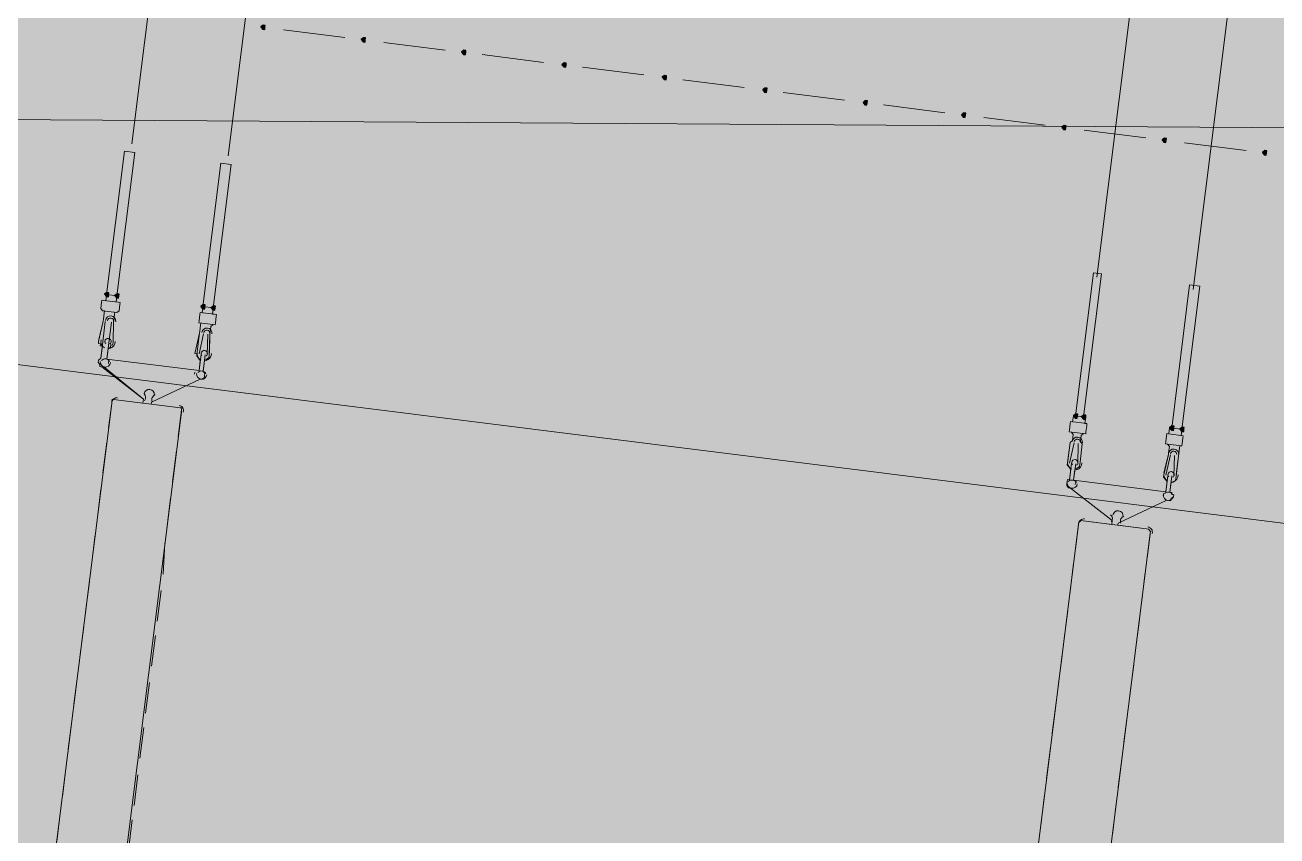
# Model space of a CAD drawing. Header units: metres. Extents: x -4 to 509425, y 7549 to 4732445.
# Drawn here: x 476061.19 to 476066.33, y 4719728.3 to 4719731.63 of the extents above; entities that cross this region are included whole.
import ezdxf

# ---------------------------------------------------------------- set-up
doc = ezdxf.new("R2010")
doc.units = ezdxf.units.M
doc.header["$LTSCALE"] = 0.01
doc.header["$MEASUREMENT"] = 0
doc.layers.get('0').update_dxf_attribs({"lineweight": 0})
doc.layers.add('_SUBESTACIÓN', color=1, linetype='Continuous')
doc.layers.add('SUBESTACION LA VID', color=253, linetype='Continuous')

# ---------------------------------------------------------------- blocks, each defined once
blk = doc.blocks.new('A$Cfff6051d')
at = {"layer": 'SUBESTACION LA VID', "transparency": 33554687}
h = blk.add_hatch(color=256, dxfattribs=at)
h.dxf.hatch_style = 2
h.paths.add_polyline_path([(476062.1765, 4719731.6172), (476062.1776, 4719731.6256), (476062.1692, 4719731.6266), (476062.1597, 4719731.6193), (476062.167, 4719731.6098), (476062.1754, 4719731.6088)])
h = blk.add_hatch(color=256, dxfattribs=at)
h.dxf.hatch_style = 2
h.paths.add_polyline_path([(476062.5881, 4719731.5656), (476062.5892, 4719731.574), (476062.5808, 4719731.575), (476062.5713, 4719731.5677), (476062.5787, 4719731.5582), (476062.5871, 4719731.5572)])
h = blk.add_hatch(color=256, dxfattribs=at)
h.dxf.hatch_style = 2
h.paths.add_polyline_path([(476062.9997, 4719731.514), (476063.0008, 4719731.5224), (476062.9924, 4719731.5234), (476062.9829, 4719731.5161), (476062.9903, 4719731.5066), (476062.9987, 4719731.5056)])
h = blk.add_hatch(color=256, dxfattribs=at)
h.dxf.hatch_style = 2
h.paths.add_polyline_path([(476063.4113, 4719731.4624), (476063.4124, 4719731.4708), (476063.404, 4719731.4718), (476063.3945, 4719731.4645), (476063.4019, 4719731.455), (476063.4103, 4719731.454)])
h = blk.add_hatch(color=256, dxfattribs=at)
h.dxf.hatch_style = 2
h.paths.add_polyline_path([(476063.823, 4719731.4108), (476063.824, 4719731.4192), (476063.8156, 4719731.4202), (476063.8062, 4719731.4129), (476063.8135, 4719731.4034), (476063.8219, 4719731.4024)])
h = blk.add_hatch(color=256, dxfattribs=at)
h.dxf.hatch_style = 2
h.paths.add_polyline_path([(476064.2346, 4719731.3592), (476064.2356, 4719731.3676), (476064.2272, 4719731.3686), (476064.2178, 4719731.3613), (476064.2251, 4719731.3518), (476064.2335, 4719731.3508)])
h = blk.add_hatch(color=256, dxfattribs=at)
h.dxf.hatch_style = 2
h.paths.add_polyline_path([(476064.6462, 4719731.3076), (476064.6472, 4719731.316), (476064.6388, 4719731.317), (476064.6294, 4719731.3097), (476064.6367, 4719731.3002), (476064.6451, 4719731.2992)])
h = blk.add_hatch(color=256, dxfattribs=at)
h.dxf.hatch_style = 2
h.paths.add_polyline_path([(476065.0494, 4719731.257), (476065.0505, 4719731.2654), (476065.0421, 4719731.2665), (476065.0326, 4719731.2591), (476065.04, 4719731.2497), (476065.0484, 4719731.2486)])
h = blk.add_hatch(color=256, dxfattribs=at)
h.dxf.hatch_style = 2
h.paths.add_polyline_path([(476065.461, 4719731.2054), (476065.4621, 4719731.2138), (476065.4537, 4719731.2149), (476065.4442, 4719731.2075), (476065.4516, 4719731.1981), (476065.46, 4719731.197)])
h = blk.add_hatch(color=256, dxfattribs=at)
h.dxf.hatch_style = 2
h.paths.add_polyline_path([(476065.8726, 4719731.1538), (476065.8737, 4719731.1622), (476065.8653, 4719731.1633), (476065.8558, 4719731.1559), (476065.8632, 4719731.1465), (476065.8716, 4719731.1454)])
h = blk.add_hatch(color=256, dxfattribs=at)
h.dxf.hatch_style = 2
h.paths.add_polyline_path([(476066.2843, 4719731.1022), (476066.2853, 4719731.1106), (476066.2769, 4719731.1117), (476066.2675, 4719731.1043), (476066.2748, 4719731.0949), (476066.2832, 4719731.0938)])
h = blk.add_hatch(color=256, dxfattribs=at)
h.dxf.hatch_style = 2
h.paths.add_polyline_path([(476061.5355, 4719730.5201), (476061.5366, 4719730.5285), (476061.5282, 4719730.5295), (476061.5187, 4719730.5222), (476061.5261, 4719730.5127), (476061.5345, 4719730.5117)])
h = blk.add_hatch(color=256, dxfattribs=at)
h.dxf.hatch_style = 2
h.paths.add_polyline_path([(476061.5775, 4719730.5148), (476061.5786, 4719730.5232), (476061.5702, 4719730.5243), (476061.5607, 4719730.5169), (476061.5681, 4719730.5075), (476061.5765, 4719730.5064)])
h = blk.add_hatch(color=256, dxfattribs=at)
h.dxf.hatch_style = 2
h.paths.add_polyline_path([(476061.9304, 4719730.4706), (476061.9314, 4719730.479), (476061.923, 4719730.48), (476061.9136, 4719730.4727), (476061.9209, 4719730.4632), (476061.9293, 4719730.4622)])
h = blk.add_hatch(color=256, dxfattribs=at)
h.dxf.hatch_style = 2
h.paths.add_polyline_path([(476061.9724, 4719730.4653), (476061.9734, 4719730.4737), (476061.965, 4719730.4748), (476061.9556, 4719730.4674), (476061.9629, 4719730.458), (476061.9713, 4719730.4569)])
h = blk.add_hatch(color=256, dxfattribs=at)
h.dxf.hatch_style = 2
h.paths.add_polyline_path([(476065.5089, 4719730.0219), (476065.51, 4719730.0303), (476065.5016, 4719730.0314), (476065.4921, 4719730.024), (476065.4994, 4719730.0146), (476065.5078, 4719730.0135)])
h = blk.add_hatch(color=256, dxfattribs=at)
h.dxf.hatch_style = 2
h.paths.add_polyline_path([(476065.5425, 4719730.0177), (476065.5436, 4719730.0261), (476065.5352, 4719730.0272), (476065.5257, 4719730.0198), (476065.533, 4719730.0104), (476065.5414, 4719730.0093)])
h = blk.add_hatch(color=256, dxfattribs=at)
h.dxf.hatch_style = 2
h.paths.add_polyline_path([(476065.9037, 4719729.9724), (476065.9048, 4719729.9808), (476065.8964, 4719729.9819), (476065.8869, 4719729.9745), (476065.8943, 4719729.9651), (476065.9027, 4719729.964)])
h = blk.add_hatch(color=256, dxfattribs=at)
h.dxf.hatch_style = 2
h.paths.add_polyline_path([(476065.9457, 4719729.9672), (476065.9468, 4719729.9756), (476065.9384, 4719729.9766), (476065.9289, 4719729.9693), (476065.9363, 4719729.9598), (476065.9447, 4719729.9588)])
at = {"layer": 'SUBESTACION LA VID', "lineweight": 15}
for p, q in [((476071.6253, 4719728.9224), (475974.1478, 4719741.1431)), ((476062.5041, 4719731.5761), (476062.2521, 4719731.6077)), ((476062.9157, 4719731.5245), (476062.6637, 4719731.5561)), ((476063.3189, 4719731.474), (476063.0669, 4719731.5056)), ((476063.7306, 4719731.4224), (476063.4785, 4719731.454)), ((476064.1422, 4719731.3708), (476063.8902, 4719731.4023)), ((476064.5538, 4719731.3191), (476064.3018, 4719731.3507)), ((476064.9654, 4719731.2675), (476064.7134, 4719731.2991)), ((476065.377, 4719731.2159), (476065.125, 4719731.2475)), ((476065.7886, 4719731.1643), (476065.5366, 4719731.1959)), ((476066.2003, 4719731.1127), (476065.9482, 4719731.1443)), ((476061.5691, 4719730.5159), (476061.6429, 4719731.1039)), ((476061.6429, 4719731.1039), (476061.6009, 4719731.1092)), ((476061.922, 4719730.4716), (476061.9957, 4719731.0597)), ((476061.964, 4719730.4664), (476062.0377, 4719731.0544)), ((476061.9957, 4719731.0597), (476062.0377, 4719731.0544)), ((476065.5005, 4719730.023), (476065.5742, 4719730.611)), ((476065.5341, 4719730.0188), (476065.6078, 4719730.6068)), ((476065.6078, 4719730.6068), (476065.5742, 4719730.611)), ((476065.8953, 4719729.9735), (476065.969, 4719730.5615)), ((476065.9373, 4719729.9682), (476066.011, 4719730.5563)), ((476065.969, 4719730.5615), (476066.011, 4719730.5563)), ((476061.503, 4719730.4644), (476061.5061, 4719730.4896)), ((476061.5145, 4719730.4886), (476061.5145, 4719730.4886)), ((476061.5744, 4719730.4896), (476061.5156, 4719730.497)), ((476061.5691, 4719730.5159), (476061.5271, 4719730.5211)), ((476061.566, 4719730.4907), (476061.5691, 4719730.5159)), ((476061.5733, 4719730.4812), (476061.5733, 4719730.4812)), ((476061.5786, 4719730.455), (476061.5817, 4719730.4802)), ((476061.5691, 4719730.4476), (476061.5103, 4719730.455)), ((476061.5114, 4719730.4634), (476061.5114, 4719730.4634)), ((476061.5145, 4719730.4203), (476061.5177, 4719730.4455)), ((476061.5187, 4719730.4539), (476061.5177, 4719730.4455)), ((476061.5565, 4719730.4151), (476061.5597, 4719730.4403)), ((476061.5607, 4719730.4487), (476061.5597, 4719730.4403)), ((476061.5702, 4719730.456), (476061.5702, 4719730.456)), ((476061.9062, 4719730.4139), (476061.9093, 4719730.4391)), ((476061.9093, 4719730.4391), (476061.9093, 4719730.4391)), ((476061.9104, 4719730.4475), (476061.9692, 4719730.4401)), ((476061.9188, 4719730.4464), (476061.922, 4719730.4716)), ((476061.922, 4719730.4716), (476061.964, 4719730.4664)), ((476061.9608, 4719730.4412), (476061.964, 4719730.4664)), ((476061.9681, 4719730.4317), (476061.9681, 4719730.4317)), ((476061.9734, 4719730.4055), (476061.9765, 4719730.4307)), ((476061.4956, 4719730.3374), (476061.5134, 4719730.4119)), ((476061.5113, 4719730.3269), (476061.5218, 4719730.4109)), ((476061.5365, 4719730.3237), (476061.547, 4719730.4077)), ((476061.5544, 4719730.33), (476061.5555, 4719730.4067)), ((476061.9051, 4719730.4055), (476061.9639, 4719730.3981)), ((476061.9062, 4719730.4139), (476061.9062, 4719730.4139)), ((476061.9093, 4719730.3708), (476061.9125, 4719730.396)), ((476061.9135, 4719730.4044), (476061.9125, 4719730.396)), ((476061.9513, 4719730.3656), (476061.9545, 4719730.3908)), ((476061.9639, 4719730.3981), (476061.9545, 4719730.3908)), ((476061.965, 4719730.4065), (476061.965, 4719730.4065)), ((476061.5113, 4719730.3269), (476061.5029, 4719730.2597)), ((476061.5365, 4719730.3237), (476061.5281, 4719730.2565)), ((476061.8988, 4719730.2868), (476061.9083, 4719730.3624)), ((476061.9061, 4719730.2774), (476061.9251, 4719730.3603)), ((476061.9397, 4719730.2732), (476061.9419, 4719730.3582)), ((476061.9492, 4719730.2805), (476061.9503, 4719730.3572)), ((476061.9145, 4719730.2763), (476061.9061, 4719730.2091)), ((476061.9313, 4719730.2742), (476061.9229, 4719730.207)), ((476061.4924, 4719730.2439), (476061.4934, 4719730.2523)), ((476061.5155, 4719730.224), (476061.6782, 4719730.0926)), ((476061.9061, 4719730.2091), (476061.5281, 4719730.2565)), ((476061.5344, 4719730.2387), (476061.5354, 4719730.2471)), ((476061.9103, 4719730.1745), (476061.7107, 4719730.08)), ((476061.8872, 4719730.1944), (476061.8883, 4719730.2028)), ((476061.9292, 4719730.1892), (476061.9303, 4719730.1976)), ((476061.548, 4719730.0748), (476061.5353, 4719729.974)), ((476061.8189, 4719730.0579), (476061.5669, 4719730.0895)), ((476061.821, 4719729.9382), (476061.8346, 4719730.0474)), ((476065.4889, 4719729.9988), (476065.4921, 4719730.024)), ((476065.5341, 4719730.0188), (476065.5005, 4719730.023)), ((476065.5393, 4719729.9925), (476065.5425, 4719730.0177)), ((476065.4763, 4719729.9663), (476065.4795, 4719729.9915)), ((476065.4763, 4719729.9663), (476065.4763, 4719729.9663)), ((476065.4795, 4719729.9915), (476065.4795, 4719729.9915)), ((476065.5477, 4719729.9915), (476065.4805, 4719729.9999)), ((476065.5435, 4719729.9579), (476065.5467, 4719729.9831)), ((476065.5467, 4719729.9831), (476065.5467, 4719729.9831)), ((476065.8838, 4719729.9493), (476065.8869, 4719729.9745)), ((476065.8953, 4719729.9735), (476065.9373, 4719729.9682)), ((476065.9342, 4719729.943), (476065.9373, 4719729.9682)), ((476061.528, 4719729.9152), (476061.5122, 4719729.7892)), ((476065.4689, 4719729.8392), (476065.4784, 4719729.9148)), ((476065.5425, 4719729.9495), (476065.4753, 4719729.9579)), ((476065.4763, 4719729.8298), (476065.4952, 4719729.9127)), ((476065.4837, 4719729.9568), (476065.491, 4719729.9474)), ((476065.4879, 4719729.9222), (476065.491, 4719729.9474)), ((476065.5099, 4719729.8256), (476065.512, 4719729.9106)), ((476065.5215, 4719729.918), (476065.5246, 4719729.9432)), ((476065.5341, 4719729.9505), (476065.5246, 4719729.9432)), ((476065.5435, 4719729.9579), (476065.5435, 4719729.9579)), ((476065.8711, 4719729.9168), (476065.8743, 4719729.942)), ((476065.8795, 4719729.9157), (476065.8795, 4719729.9157)), ((476065.8827, 4719729.9409), (476065.8827, 4719729.9409)), ((476065.8838, 4719729.9493), (476065.9426, 4719729.942)), ((476065.9383, 4719729.9084), (476065.9415, 4719729.9336)), ((476065.9415, 4719729.9336), (476065.9415, 4719729.9336)), ((476061.7978, 4719729.7534), (476061.8136, 4719729.8794)), ((476065.5193, 4719729.8329), (476065.5288, 4719729.9085)), ((476065.8637, 4719729.7897), (476065.8816, 4719729.8643)), ((476065.8711, 4719729.7803), (476065.89, 4719729.8632)), ((476065.8785, 4719729.9073), (476065.9373, 4719729.9)), ((476065.8785, 4719729.9073), (476065.8858, 4719729.8979)), ((476065.8827, 4719729.8727), (476065.8858, 4719729.8979)), ((476065.9047, 4719729.7761), (476065.9068, 4719729.8611)), ((476065.9141, 4719729.7834), (476065.9236, 4719729.859)), ((476065.9247, 4719729.8674), (476065.9278, 4719729.8926)), ((476065.9289, 4719729.901), (476065.9278, 4719729.8926)), ((476065.9383, 4719729.9084), (476065.9383, 4719729.9084)), ((476065.4847, 4719729.8287), (476065.4762, 4719729.7615)), ((476065.5015, 4719729.8266), (476065.493, 4719729.7594)), ((476065.8711, 4719729.712), (476065.493, 4719729.7594)), ((476065.8795, 4719729.7792), (476065.8711, 4719729.712)), ((476065.8963, 4719729.7771), (476065.8879, 4719729.7099)), ((476061.5038, 4719729.722), (476061.488, 4719729.596)), ((476065.4657, 4719729.7458), (476065.4668, 4719729.7542)), ((476065.4804, 4719729.7269), (476065.6516, 4719729.5945)), ((476065.4993, 4719729.7416), (476065.5004, 4719729.75)), ((476065.8606, 4719729.6963), (476065.8616, 4719729.7047)), ((476061.7736, 4719729.5602), (476061.7894, 4719729.6862)), ((476065.8753, 4719729.6774), (476065.6757, 4719729.5829)), ((476065.9026, 4719729.691), (476065.9036, 4719729.6994)), ((476065.5129, 4719729.5777), (476065.5003, 4719729.4769)), ((476065.7923, 4719729.5598), (476065.5318, 4719729.5924)), ((476061.4806, 4719729.5372), (476061.4648, 4719729.4112)), ((476061.7588, 4719729.3743), (476061.7662, 4719729.5014)), ((476065.7943, 4719729.4401), (476065.808, 4719729.5493)), ((476065.4929, 4719729.4181), (476065.4771, 4719729.2921)), ((476065.7711, 4719729.2553), (476065.7869, 4719729.3813)), ((476061.4564, 4719729.344), (476061.4406, 4719729.218)), ((476061.7346, 4719729.1811), (476061.7504, 4719729.3071)), ((476065.4687, 4719729.2249), (476065.4529, 4719729.0989)), ((476061.4332, 4719729.1592), (476061.4174, 4719729.0332)), ((476065.7469, 4719729.0621), (476065.7627, 4719729.1881)), ((476061.7114, 4719728.9963), (476061.7272, 4719729.1223)), ((476065.4455, 4719729.0401), (476065.4297, 4719728.9141)), ((476065.7238, 4719728.8773), (476065.7395, 4719729.0033)), ((476061.409, 4719728.966), (476061.3932, 4719728.84)), ((476061.6872, 4719728.8031), (476061.703, 4719728.9291)), ((476065.4213, 4719728.8469), (476065.4055, 4719728.7209)), ((476061.3858, 4719728.7812), (476061.37, 4719728.6552)), ((476065.6995, 4719728.6841), (476065.7153, 4719728.8101)), ((476061.664, 4719728.6183), (476061.6798, 4719728.7443)), ((476065.3981, 4719728.6621), (476065.3824, 4719728.5361)), ((476061.3616, 4719728.588), (476061.3458, 4719728.462)), ((476065.6764, 4719728.4992), (476065.6922, 4719728.6253)), ((476061.6398, 4719728.4251), (476061.6556, 4719728.5511)), ((476065.3739, 4719728.4689), (476065.3581, 4719728.3429)), ((476065.6521, 4719728.306), (476065.6679, 4719728.432)), ((476061.3384, 4719728.4032), (476061.3226, 4719728.2772)), ((476061.6166, 4719728.2403), (476061.6324, 4719728.3663))]:
    blk.add_line(p, q, dxfattribs=at)
for points in [[(476061.6303, 4719731.1396), (476066.0071, 4719766.0514), (476066.2483, 4719767.9751)], [(476066.6431, 4719767.9256), (476066.402, 4719766.0019), (476062.0251, 4719731.0901)], [(476070.2133, 4719767.478), (476069.9721, 4719765.5543), (476065.5889, 4719730.5921)], [(476065.9837, 4719730.5426), (476070.3669, 4719765.5048), (476070.6081, 4719767.4285)], [(476061.6009, 4719731.1092), (476061.6429, 4719731.1039), (476061.5691, 4719730.5159), (476061.566, 4719730.4907), (476061.5744, 4719730.4896), (476061.5828, 4719730.4886), (476061.5817, 4719730.4802), (476061.5786, 4719730.455), (476061.5691, 4719730.4476), (476061.5607, 4719730.4487), (476061.5597, 4719730.4403), (476061.5565, 4719730.4151), (476061.5555, 4719730.4067), (476061.5544, 4719730.33), (476061.5523, 4719730.3132), (476061.5439, 4719730.3143), (476061.5428, 4719730.3059), (476061.5334, 4719730.2985), (476061.5281, 4719730.2565), (476061.9061, 4719730.2091), (476061.9114, 4719730.2511), (476061.904, 4719730.2606), (476061.8967, 4719730.27), (476061.8977, 4719730.2784), (476061.8893, 4719730.2795), (476061.9083, 4719730.3624), (476061.9093, 4719730.3708), (476061.9125, 4719730.396), (476061.9135, 4719730.4044), (476061.9051, 4719730.4055), (476061.9062, 4719730.4139), (476061.9093, 4719730.4391), (476061.9104, 4719730.4475), (476061.9188, 4719730.4464), (476061.922, 4719730.4716), (476061.9957, 4719731.0597), (476062.0377, 4719731.0544), (476061.964, 4719730.4664), (476061.9608, 4719730.4412), (476061.9692, 4719730.4401), (476061.9776, 4719730.4391), (476061.9765, 4719730.4307), (476061.9734, 4719730.4055), (476061.9723, 4719730.3971), (476061.9639, 4719730.3981), (476061.9545, 4719730.3908), (476061.9513, 4719730.3656), (476061.9503, 4719730.3572), (476061.9481, 4719730.2721), (476061.9471, 4719730.2637), (476061.9376, 4719730.2564), (476061.9282, 4719730.249), (476061.9229, 4719730.207), (476061.9303, 4719730.1976), (476061.9292, 4719730.1892), (476061.9281, 4719730.1808), (476061.9187, 4719730.1734), (476061.9103, 4719730.1745), (476061.7107, 4719730.08), (476061.7097, 4719730.0716), (476061.8189, 4719730.0579), (476061.8273, 4719730.0569), (476061.8357, 4719730.0558), (476061.8346, 4719730.0474), (476061.8336, 4719730.039), (476061.5629, 4719727.8801)], [(476061.2784, 4719727.9243), (476061.548, 4719730.0748), (476061.549, 4719730.0832), (476061.5501, 4719730.0916), (476061.5585, 4719730.0906), (476061.5669, 4719730.0895), (476061.6761, 4719730.0758), (476061.6782, 4719730.0926), (476061.5071, 4719730.225), (476061.4987, 4719730.2261), (476061.4997, 4719730.2345), (476061.4924, 4719730.2439), (476061.4934, 4719730.2523), (476061.5029, 4719730.2597), (476061.5082, 4719730.3017), (476061.5092, 4719730.3101), (476061.5008, 4719730.3111), (476061.5019, 4719730.3195), (476061.4935, 4719730.3206), (476061.4945, 4719730.329), (476061.5134, 4719730.4119), (476061.5145, 4719730.4203), (476061.5177, 4719730.4455), (476061.5187, 4719730.4539), (476061.5103, 4719730.455), (476061.503, 4719730.4644), (476061.5061, 4719730.4896), (476061.5072, 4719730.498), (476061.5156, 4719730.497), (476061.524, 4719730.4959), (476061.5271, 4719730.5211), (476061.6009, 4719731.1092)], [(476061.524, 4719730.4959), (476061.5271, 4719730.5211), (476061.6009, 4719731.1092)], [(476065.5742, 4719730.611), (476065.6078, 4719730.6068), (476065.5341, 4719730.0188), (476065.5425, 4719730.0177), (476065.5393, 4719729.9925), (476065.5477, 4719729.9915), (476065.5467, 4719729.9831), (476065.5435, 4719729.9579), (476065.5425, 4719729.9495), (476065.5341, 4719729.9505), (476065.5246, 4719729.9432), (476065.5215, 4719729.918), (476065.5288, 4719729.9085), (476065.5193, 4719729.8329), (476065.5172, 4719729.8161), (476065.5078, 4719729.8088), (476065.4983, 4719729.8014), (476065.493, 4719729.7594), (476065.8711, 4719729.712), (476065.8763, 4719729.754), (476065.869, 4719729.7635), (476065.8616, 4719729.7729), (476065.8627, 4719729.7813), (476065.8816, 4719729.8643), (476065.8827, 4719729.8727), (476065.8858, 4719729.8979), (476065.8785, 4719729.9073), (476065.8701, 4719729.9084), (476065.8711, 4719729.9168), (476065.8743, 4719729.942), (476065.8754, 4719729.9504), (476065.8838, 4719729.9493), (476065.8869, 4719729.9745), (476065.8953, 4719729.9735), (476065.969, 4719730.5615), (476066.011, 4719730.5563), (476065.9373, 4719729.9682), (476065.9342, 4719729.943), (476065.9426, 4719729.942), (476065.9415, 4719729.9336), (476065.9383, 4719729.9084), (476065.9373, 4719729.9), (476065.9289, 4719729.901), (476065.9278, 4719729.8926), (476065.9247, 4719729.8674), (476065.9236, 4719729.859), (476065.9131, 4719729.775), (476065.912, 4719729.7666), (476065.911, 4719729.7582), (476065.9015, 4719729.7509), (476065.8931, 4719729.7519), (476065.8879, 4719729.7099), (476065.8963, 4719729.7089), (476065.8952, 4719729.7005), (476065.9036, 4719729.6994), (476065.9026, 4719729.691), (476065.8931, 4719729.6837), (476065.8921, 4719729.6753), (476065.8837, 4719729.6763), (476065.8753, 4719729.6774), (476065.6757, 4719729.5829), (476065.6746, 4719729.5745), (476065.7923, 4719729.5598), (476065.8007, 4719729.5587), (476065.808, 4719729.5493), (476065.807, 4719729.5409), (476065.5363, 4719727.382)], [(476065.2433, 4719727.4273), (476065.5129, 4719729.5777), (476065.514, 4719729.5862), (476065.5234, 4719729.5935), (476065.5318, 4719729.5924), (476065.6494, 4719729.5777), (476065.6516, 4719729.5945), (476065.4804, 4719729.7269), (476065.472, 4719729.7279), (476065.4647, 4719729.7374), (476065.4657, 4719729.7458), (476065.4668, 4719729.7542), (476065.4678, 4719729.7626), (476065.4762, 4719729.7615), (476065.4815, 4719729.8035), (476065.4742, 4719729.813), (476065.4668, 4719729.8224), (476065.4679, 4719729.8308), (476065.4784, 4719729.9148), (476065.4879, 4719729.9222), (476065.491, 4719729.9474), (476065.4837, 4719729.9568), (476065.4753, 4719729.9579), (476065.4763, 4719729.9663), (476065.4795, 4719729.9915), (476065.4805, 4719729.9999), (476065.4889, 4719729.9988), (476065.4921, 4719730.024), (476065.5005, 4719730.023), (476065.5742, 4719730.611)]]:
    blk.add_lwpolyline(points, dxfattribs=at)
at = {"layer": 'SUBESTACION LA VID'}
for points in [[(476062.1765, 4719731.6172), (476062.1776, 4719731.6256), (476062.1692, 4719731.6266), (476062.1597, 4719731.6193), (476062.167, 4719731.6098), (476062.1754, 4719731.6088)], [(476062.5881, 4719731.5656), (476062.5892, 4719731.574), (476062.5808, 4719731.575), (476062.5713, 4719731.5677), (476062.5787, 4719731.5582), (476062.5871, 4719731.5572)], [(476062.9997, 4719731.514), (476063.0008, 4719731.5224), (476062.9924, 4719731.5234), (476062.9829, 4719731.5161), (476062.9903, 4719731.5066), (476062.9987, 4719731.5056)], [(476063.4113, 4719731.4624), (476063.4124, 4719731.4708), (476063.404, 4719731.4718), (476063.3945, 4719731.4645), (476063.4019, 4719731.455), (476063.4103, 4719731.454)], [(476063.823, 4719731.4108), (476063.824, 4719731.4192), (476063.8156, 4719731.4202), (476063.8062, 4719731.4129), (476063.8135, 4719731.4034), (476063.8219, 4719731.4024)], [(476064.2346, 4719731.3592), (476064.2356, 4719731.3676), (476064.2272, 4719731.3686), (476064.2178, 4719731.3613), (476064.2251, 4719731.3518), (476064.2335, 4719731.3508)], [(476064.6462, 4719731.3076), (476064.6472, 4719731.316), (476064.6388, 4719731.317), (476064.6294, 4719731.3097), (476064.6367, 4719731.3002), (476064.6451, 4719731.2992)], [(476065.0494, 4719731.257), (476065.0505, 4719731.2654), (476065.0421, 4719731.2665), (476065.0326, 4719731.2591), (476065.04, 4719731.2497), (476065.0484, 4719731.2486)], [(476065.461, 4719731.2054), (476065.4621, 4719731.2138), (476065.4537, 4719731.2149), (476065.4442, 4719731.2075), (476065.4516, 4719731.1981), (476065.46, 4719731.197)], [(476065.8726, 4719731.1538), (476065.8737, 4719731.1622), (476065.8653, 4719731.1633), (476065.8558, 4719731.1559), (476065.8632, 4719731.1465), (476065.8716, 4719731.1454)], [(476066.2843, 4719731.1022), (476066.2853, 4719731.1106), (476066.2769, 4719731.1117), (476066.2675, 4719731.1043), (476066.2748, 4719731.0949), (476066.2832, 4719731.0938)], [(476061.5355, 4719730.5201), (476061.5366, 4719730.5285), (476061.5282, 4719730.5295), (476061.5187, 4719730.5222), (476061.5261, 4719730.5127), (476061.5345, 4719730.5117)], [(476061.5775, 4719730.5148), (476061.5786, 4719730.5232), (476061.5702, 4719730.5243), (476061.5607, 4719730.5169), (476061.5681, 4719730.5075), (476061.5765, 4719730.5064)], [(476061.9304, 4719730.4706), (476061.9314, 4719730.479), (476061.923, 4719730.48), (476061.9136, 4719730.4727), (476061.9209, 4719730.4632), (476061.9293, 4719730.4622)], [(476061.9724, 4719730.4653), (476061.9734, 4719730.4737), (476061.965, 4719730.4748), (476061.9556, 4719730.4674), (476061.9629, 4719730.458), (476061.9713, 4719730.4569)], [(476065.5089, 4719730.0219), (476065.51, 4719730.0303), (476065.5016, 4719730.0314), (476065.4921, 4719730.024), (476065.4994, 4719730.0146), (476065.5078, 4719730.0135)], [(476065.5425, 4719730.0177), (476065.5436, 4719730.0261), (476065.5352, 4719730.0272), (476065.5257, 4719730.0198), (476065.533, 4719730.0104), (476065.5414, 4719730.0093)], [(476065.9037, 4719729.9724), (476065.9048, 4719729.9808), (476065.8964, 4719729.9819), (476065.8869, 4719729.9745), (476065.8943, 4719729.9651), (476065.9027, 4719729.964)], [(476065.9457, 4719729.9672), (476065.9468, 4719729.9756), (476065.9384, 4719729.9766), (476065.9289, 4719729.9693), (476065.9363, 4719729.9598), (476065.9447, 4719729.9588)]]:
    blk.add_lwpolyline(points, close=True, dxfattribs=at)
at = {"layer": 'SUBESTACION LA VID', "lineweight": 0}
for points in [[(476062.1765, 4719731.6172), (476062.1776, 4719731.6256), (476062.1692, 4719731.6266), (476062.1597, 4719731.6193), (476062.167, 4719731.6098), (476062.1754, 4719731.6088)], [(476062.5881, 4719731.5656), (476062.5892, 4719731.574), (476062.5808, 4719731.575), (476062.5713, 4719731.5677), (476062.5787, 4719731.5582), (476062.5871, 4719731.5572)], [(476062.9997, 4719731.514), (476063.0008, 4719731.5224), (476062.9924, 4719731.5234), (476062.9829, 4719731.5161), (476062.9903, 4719731.5066), (476062.9987, 4719731.5056)], [(476063.4113, 4719731.4624), (476063.4124, 4719731.4708), (476063.404, 4719731.4718), (476063.3945, 4719731.4645), (476063.4019, 4719731.455), (476063.4103, 4719731.454)], [(476063.823, 4719731.4108), (476063.824, 4719731.4192), (476063.8156, 4719731.4202), (476063.8062, 4719731.4129), (476063.8135, 4719731.4034), (476063.8219, 4719731.4024)], [(476064.2346, 4719731.3592), (476064.2356, 4719731.3676), (476064.2272, 4719731.3686), (476064.2178, 4719731.3613), (476064.2251, 4719731.3518), (476064.2335, 4719731.3508)], [(476064.6462, 4719731.3076), (476064.6472, 4719731.316), (476064.6388, 4719731.317), (476064.6294, 4719731.3097), (476064.6367, 4719731.3002), (476064.6451, 4719731.2992)], [(476065.0494, 4719731.257), (476065.0505, 4719731.2654), (476065.0421, 4719731.2665), (476065.0326, 4719731.2591), (476065.04, 4719731.2497), (476065.0484, 4719731.2486)], [(476065.461, 4719731.2054), (476065.4621, 4719731.2138), (476065.4537, 4719731.2149), (476065.4442, 4719731.2075), (476065.4516, 4719731.1981), (476065.46, 4719731.197)], [(476065.8726, 4719731.1538), (476065.8737, 4719731.1622), (476065.8653, 4719731.1633), (476065.8558, 4719731.1559), (476065.8632, 4719731.1465), (476065.8716, 4719731.1454)], [(476066.2843, 4719731.1022), (476066.2853, 4719731.1106), (476066.2769, 4719731.1117), (476066.2675, 4719731.1043), (476066.2748, 4719731.0949), (476066.2832, 4719731.0938)], [(476061.5355, 4719730.5201), (476061.5366, 4719730.5285), (476061.5282, 4719730.5295), (476061.5187, 4719730.5222), (476061.5261, 4719730.5127), (476061.5345, 4719730.5117)], [(476061.5775, 4719730.5148), (476061.5786, 4719730.5232), (476061.5702, 4719730.5243), (476061.5607, 4719730.5169), (476061.5681, 4719730.5075), (476061.5765, 4719730.5064)], [(476061.9304, 4719730.4706), (476061.9314, 4719730.479), (476061.923, 4719730.48), (476061.9136, 4719730.4727), (476061.9209, 4719730.4632), (476061.9293, 4719730.4622)], [(476061.9724, 4719730.4653), (476061.9734, 4719730.4737), (476061.965, 4719730.4748), (476061.9556, 4719730.4674), (476061.9629, 4719730.458), (476061.9713, 4719730.4569)], [(476065.5089, 4719730.0219), (476065.51, 4719730.0303), (476065.5016, 4719730.0314), (476065.4921, 4719730.024), (476065.4994, 4719730.0146), (476065.5078, 4719730.0135)], [(476065.5425, 4719730.0177), (476065.5436, 4719730.0261), (476065.5352, 4719730.0272), (476065.5257, 4719730.0198), (476065.533, 4719730.0104), (476065.5414, 4719730.0093)], [(476065.9037, 4719729.9724), (476065.9048, 4719729.9808), (476065.8964, 4719729.9819), (476065.8869, 4719729.9745), (476065.8943, 4719729.9651), (476065.9027, 4719729.964)], [(476065.9457, 4719729.9672), (476065.9468, 4719729.9756), (476065.9384, 4719729.9766), (476065.9289, 4719729.9693), (476065.9363, 4719729.9598), (476065.9447, 4719729.9588)]]:
    blk.add_lwpolyline(points, close=True, dxfattribs=at)
at = {"layer": 'SUBESTACION LA VID', "lineweight": 15}
for points in [[(476061.5644, 4719730.4098), (476061.5658, 4719730.4214), (476061.5576, 4719730.432), (476061.546, 4719730.4334), (476061.5344, 4719730.4349), (476061.5238, 4719730.4267), (476061.5224, 4719730.4151)], [(476061.556, 4719730.4109), (476061.5569, 4719730.4178), (476061.5519, 4719730.4242), (476061.545, 4719730.425), (476061.538, 4719730.4259), (476061.5316, 4719730.421), (476061.5308, 4719730.414)], [(476061.9592, 4719730.3603), (476061.9606, 4719730.3719), (476061.9524, 4719730.3825), (476061.9408, 4719730.3839), (476061.9292, 4719730.3854), (476061.9186, 4719730.3772), (476061.9172, 4719730.3656)], [(476061.9508, 4719730.3614), (476061.9517, 4719730.3683), (476061.9467, 4719730.3747), (476061.9398, 4719730.3755), (476061.9328, 4719730.3764), (476061.9265, 4719730.3715), (476061.9256, 4719730.3645)], [(476061.5455, 4719730.3269), (476061.5463, 4719730.3338), (476061.5414, 4719730.3402), (476061.5344, 4719730.341), (476061.5275, 4719730.3419), (476061.5211, 4719730.337), (476061.5202, 4719730.33)], [(476061.9403, 4719730.2774), (476061.9411, 4719730.2843), (476061.9362, 4719730.2907), (476061.9292, 4719730.2915), (476061.9223, 4719730.2924), (476061.9159, 4719730.2875), (476061.9151, 4719730.2805)], [(476061.5013, 4719730.2471), (476061.4999, 4719730.2355), (476061.5081, 4719730.2249), (476061.5197, 4719730.2234), (476061.5313, 4719730.222), (476061.5419, 4719730.2302), (476061.5433, 4719730.2418)], [(476061.5395, 4719730.2468), (476061.5362, 4719730.2524), (476061.5304, 4719730.2562), (476061.5239, 4719730.257), (476061.5174, 4719730.2578), (476061.5109, 4719730.2556), (476061.5063, 4719730.251)], [(476061.8961, 4719730.1976), (476061.8947, 4719730.186), (476061.9029, 4719730.1754), (476061.9145, 4719730.1739), (476061.9261, 4719730.1725), (476061.9367, 4719730.1807), (476061.9381, 4719730.1923)], [(476061.9343, 4719730.1973), (476061.931, 4719730.2029), (476061.9252, 4719730.2067), (476061.9187, 4719730.2075), (476061.9122, 4719730.2083), (476061.9057, 4719730.2061), (476061.9011, 4719730.2015)], [(476061.7229, 4719730.109), (476061.724, 4719730.1206), (476061.7156, 4719730.1308), (476061.7041, 4719730.132), (476061.6926, 4719730.1333), (476061.6823, 4719730.1251), (476061.6808, 4719730.1136)], [(476061.5721, 4719730.0974), (476061.5666, 4719730.0981), (476061.5609, 4719730.0966), (476061.5565, 4719730.0931), (476061.5521, 4719730.0897), (476061.5492, 4719730.0846), (476061.5485, 4719730.079)], [(476061.7259, 4719730.1098), (476061.7205, 4719730.1078), (476061.7162, 4719730.1037), (476061.7139, 4719730.0984), (476061.7116, 4719730.0931), (476061.7116, 4719730.0872), (476061.7138, 4719730.0819)], [(476061.8417, 4719730.0384), (476061.8436, 4719730.0444), (476061.8427, 4719730.0509), (476061.8394, 4719730.0562), (476061.836, 4719730.0615), (476061.8304, 4719730.065), (476061.8241, 4719730.0658)], [(476065.5293, 4719729.9127), (476065.5308, 4719729.9243), (476065.5226, 4719729.9349), (476065.511, 4719729.9364), (476065.4994, 4719729.9378), (476065.4888, 4719729.9296), (476065.4873, 4719729.918)], [(476065.5209, 4719729.9138), (476065.5218, 4719729.9207), (476065.5169, 4719729.9271), (476065.5099, 4719729.928), (476065.503, 4719729.9288), (476065.4966, 4719729.9239), (476065.4957, 4719729.9169)], [(476065.9242, 4719729.8632), (476065.9256, 4719729.8748), (476065.9174, 4719729.8854), (476065.9058, 4719729.8869), (476065.8942, 4719729.8883), (476065.8836, 4719729.8801), (476065.8822, 4719729.8685)], [(476065.9158, 4719729.8643), (476065.9166, 4719729.8712), (476065.9117, 4719729.8776), (476065.9047, 4719729.8785), (476065.8978, 4719729.8793), (476065.8914, 4719729.8744), (476065.8906, 4719729.8674)], [(476065.5104, 4719729.8298), (476065.5113, 4719729.8367), (476065.5063, 4719729.8431), (476065.4994, 4719729.844), (476065.4924, 4719729.8448), (476065.4861, 4719729.8399), (476065.4852, 4719729.8329)], [(476065.5044, 4719729.7497), (476065.5011, 4719729.7554), (476065.4954, 4719729.7591), (476065.4889, 4719729.7599), (476065.4824, 4719729.7608), (476065.4758, 4719729.7585), (476065.4712, 4719729.7539)], [(476065.9052, 4719729.7803), (476065.9061, 4719729.7872), (476065.9012, 4719729.7936), (476065.8942, 4719729.7945), (476065.8872, 4719729.7953), (476065.8809, 4719729.7904), (476065.88, 4719729.7834)], [(476065.4663, 4719729.75), (476065.4648, 4719729.7384), (476065.473, 4719729.7278), (476065.4846, 4719729.7263), (476065.4962, 4719729.7249), (476065.5068, 4719729.7331), (476065.5083, 4719729.7447)], [(476065.8993, 4719729.7002), (476065.8959, 4719729.7059), (476065.8902, 4719729.7096), (476065.8837, 4719729.7104), (476065.8772, 4719729.7113), (476065.8706, 4719729.709), (476065.866, 4719729.7044)], [(476065.8611, 4719729.7005), (476065.8596, 4719729.6889), (476065.8679, 4719729.6783), (476065.8795, 4719729.6768), (476065.8911, 4719729.6754), (476065.9016, 4719729.6836), (476065.9031, 4719729.6952)], [(476065.6963, 4719729.6109), (476065.6973, 4719729.6224), (476065.689, 4719729.6327), (476065.6775, 4719729.6339), (476065.666, 4719729.6352), (476065.6556, 4719729.627), (476065.6542, 4719729.6155)], [(476065.6992, 4719729.6117), (476065.6939, 4719729.6096), (476065.6895, 4719729.6055), (476065.6873, 4719729.6003), (476065.685, 4719729.595), (476065.6849, 4719729.589), (476065.6871, 4719729.5837)], [(476065.5371, 4719729.6003), (476065.5315, 4719729.601), (476065.5259, 4719729.5995), (476065.5215, 4719729.596), (476065.5171, 4719729.5926), (476065.5142, 4719729.5875), (476065.5135, 4719729.5819)], [(476065.815, 4719729.5402), (476065.8169, 4719729.5462), (476065.8161, 4719729.5528), (476065.8127, 4719729.5581), (476065.8093, 4719729.5634), (476065.8038, 4719729.5669), (476065.7975, 4719729.5677)]]:
    blk.add_open_spline(points, degree=3, knots=[0, 0, 0, 0, 1, 1, 1, 2, 2, 2, 2], dxfattribs=at)
for points in [[(476061.5041, 4719730.3357), (476061.5008, 4719730.3226), (476061.5068, 4719730.3088), (476061.5187, 4719730.3024)], [(476061.5205, 4719730.3316), (476061.5195, 4719730.3275), (476061.5205, 4719730.3232), (476061.5233, 4719730.3201)], [(476061.5401, 4719730.318), (476061.5435, 4719730.3204), (476061.5455, 4719730.3243), (476061.5455, 4719730.3284)], [(476061.5401, 4719730.2997), (476061.5533, 4719730.303), (476061.5625, 4719730.3148), (476061.5625, 4719730.3284)], [(476061.8989, 4719730.2862), (476061.8956, 4719730.2731), (476061.9016, 4719730.2594), (476061.9135, 4719730.2529)], [(476061.9154, 4719730.2821), (476061.9143, 4719730.278), (476061.9153, 4719730.2737), (476061.9181, 4719730.2706)], [(476061.9349, 4719730.2685), (476061.9383, 4719730.2709), (476061.9404, 4719730.2748), (476061.9404, 4719730.2789)], [(476061.9349, 4719730.2502), (476061.9481, 4719730.2535), (476061.9573, 4719730.2653), (476061.9573, 4719730.2789)], [(476061.6831, 4719730.0857), (476061.6899, 4719730.0949), (476061.6883, 4719730.1078), (476061.6794, 4719730.1149)], [(476065.4691, 4719729.8386), (476065.4658, 4719729.8255), (476065.4718, 4719729.8118), (476065.4837, 4719729.8053)], [(476065.4855, 4719729.8345), (476065.4845, 4719729.8304), (476065.4855, 4719729.8262), (476065.4882, 4719729.823)], [(476065.505, 4719729.8209), (476065.5085, 4719729.8233), (476065.5105, 4719729.8272), (476065.5105, 4719729.8313)], [(476065.5051, 4719729.8026), (476065.5182, 4719729.8059), (476065.5274, 4719729.8178), (476065.5274, 4719729.8313)], [(476065.8639, 4719729.7891), (476065.8606, 4719729.776), (476065.8666, 4719729.7623), (476065.8785, 4719729.7558)], [(476065.8803, 4719729.785), (476065.8793, 4719729.7809), (476065.8803, 4719729.7767), (476065.883, 4719729.7735)], [(476065.8998, 4719729.7714), (476065.9033, 4719729.7738), (476065.9053, 4719729.7777), (476065.9053, 4719729.7818)], [(476065.8999, 4719729.7531), (476065.913, 4719729.7564), (476065.9222, 4719729.7683), (476065.9222, 4719729.7818)], [(476065.648, 4719729.5887), (476065.6549, 4719729.5978), (476065.6532, 4719729.6107), (476065.6444, 4719729.6178)]]:
    blk.add_open_spline(points, degree=3, dxfattribs=at)

msp = doc.modelspace()

# ---------------------------------------------------------------- hatches: boundary and pattern name
at = {"layer": '_SUBESTACIÓN', "transparency": 33554559}
h = msp.add_hatch(color=1, dxfattribs=at)
h.dxf.hatch_style = 1
h.paths.add_polyline_path([(475968.6399, 4719805.825), (476089.9386, 4719790.615), (476078.1686, 4719696.74), (475956.8686, 4719711.9502)])

# ---------------------------------------------------------------- linework, layer by layer
at = {"color": 5}
msp.add_lwpolyline([(490840.2656, 4717243.1462), (484895.5041, 4717739.2368), (483607.6371, 4717664.0004), (483465.0415, 4717952.1854), (479025.126, 4718116.267), (478713.7718, 4718728.8145), (478509.3234, 4719542.0639), (477889.6007, 4719719.2698), (475567.4979, 4719734.4711), (475570.1163, 4720134.4625), (477885.1416, 4720119.3075), (481205.4456, 4721268.3214)], dxfattribs=at)

# ---------------------------------------------------------------- block references
at = {"linetype": 'Continuous'}
msp.add_blockref('A$Cfff6051d', (0, 0), dxfattribs=at)

doc.saveas('drawing.dxf')
